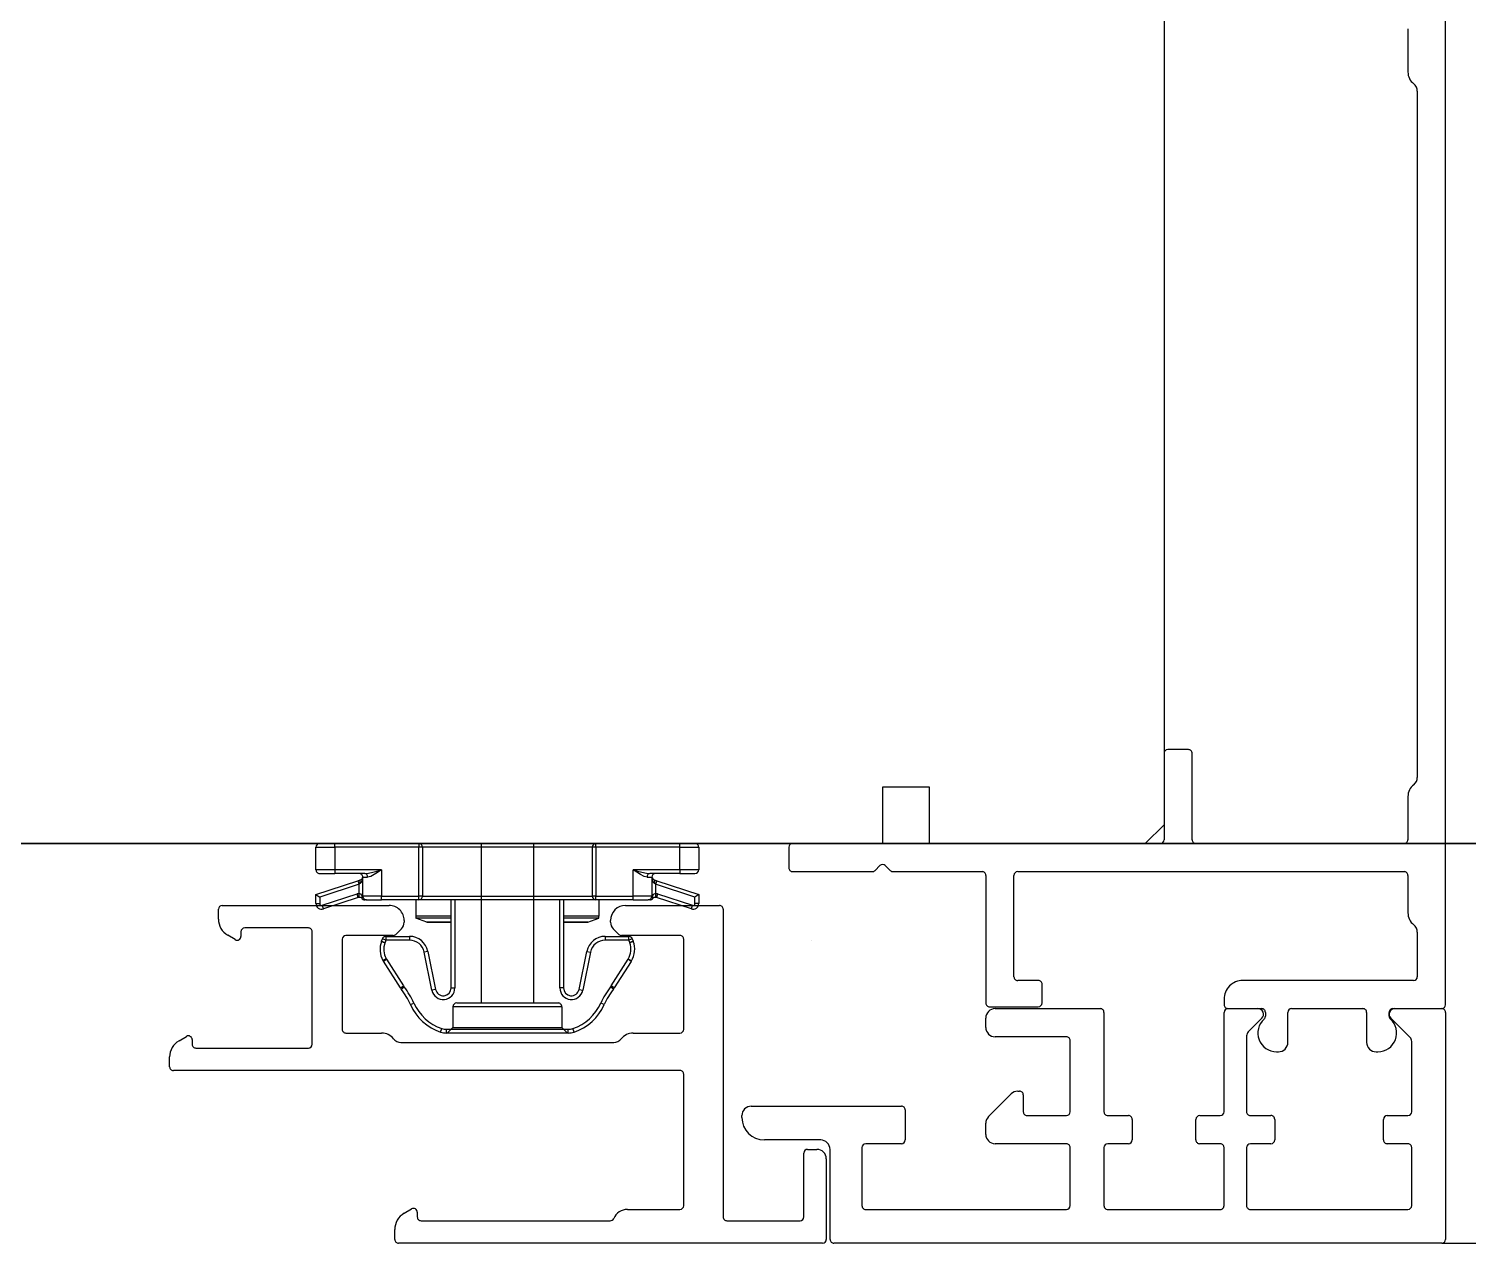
# Model space of a CAD drawing. Header units: centimetres. Extents: x 0.3 to 84.3, y 0.3 to 59.7.
# Drawn here: x 38.535 to 38.6884, y 19.7314 to 19.8608 of the extents above; entities that cross this region are included whole.
import ezdxf

# ---------------------------------------------------------------- set-up
doc = ezdxf.new("R2010")
doc.units = ezdxf.units.CM
for name, pattern in [('AUSGEZOGEN', [0]), ('PHANTOM', [63.50000000000001, 31.75, -6.35, 6.35, -6.35, 6.35, -6.35]), ('PUNKT', [6.35, 0, -6.35]), ('VERDECKT', [9.524999999999999, 6.35, -3.175])]:
    doc.linetypes.add(name, pattern=pattern)
for name, color, linetype, lineweight in [('Bodenplatte', 7, 'AUSGEZOGEN', 35), ('Decke', 7, 'AUSGEZOGEN', 35), ('Deckendaemmung', 7, 'AUSGEZOGEN', 25), ('Fenster', 7, 'AUSGEZOGEN', 35), ('Wand Beton bewehrt', 7, 'AUSGEZOGEN', 35)]:
    doc.layers.add(name, color=color, linetype=linetype, lineweight=lineweight)

msp = doc.modelspace()

# ---------------------------------------------------------------- linework, layer by layer
at = {"layer": 'Bodenplatte', "color": 92, "linetype": 'VERDECKT', "lineweight": 35, "true_color": 0x00c600}
msp.add_line((31.65999929904938, 19.77399946151478), (46.90999895818533, 19.77399946151478), dxfattribs=at)
at = {"layer": 'Decke', "color": 96, "linetype": 'PHANTOM', "lineweight": 35, "true_color": 0x006e00}
msp.add_line((31.65999929904933, 19.77399946151478), (46.90999895818533, 19.77399946151478), dxfattribs=at)
at = {"layer": 'Deckendaemmung', "color": 211, "linetype": 'AUSGEZOGEN', "lineweight": 25, "true_color": 0xff70ff}
msp.add_line((38.61840226899179, 19.76367695506769), (38.61840226899179, 19.76367695506769), dxfattribs=at)
at = {"layer": 'Fenster', "color": 7, "linetype": 'AUSGEZOGEN', "lineweight": 25}
for p, q in [((38.68599909805815, 19.75680001379915), (38.685998762701, 19.94960000978462)), ((38.65599883856194, 19.90599999507877), (38.6559990646845, 19.77599999803069)), ((38.68199891714793, 19.86082523768846), (38.68199892512779, 19.85622523779135)), ((38.68299892866065, 19.8541758494187), (38.6829990558571, 19.7810493983327)), ((38.65599905169924, 19.78359996115205), (38.65599906770175, 19.77439996135773)), ((38.65859905094536, 19.78399996566555), (38.65639905099451, 19.78399996183885)), ((38.65899906763471, 19.77439996657591), (38.65899905163219, 19.78359996637023)), ((38.63099905828574, 19.7799999525484), (38.62599905839749, 19.77999994385137)), ((38.62599905839749, 19.77999994385137), (38.62599906883389, 19.77399994587904)), ((38.63099906872213, 19.77399995458036), (38.63099905828574, 19.7799999525484)), ((38.68199905945372, 19.77900000648124), (38.68199906747722, 19.77440000658412)), ((38.6559990646845, 19.77599999803069), (38.65399906820801, 19.77399999460668)), ((38.62599906883389, 19.77399994587904), (38.52199907175766, 19.77399976489051)), ((38.56759895010536, 19.77360000195722), (38.56759894940959, 19.7740000019483)), ((38.57657558835791, 19.77400001756228), (38.57657558905365, 19.77360001757125)), ((38.58319899639913, 19.77400002908308), (38.58319902596904, 19.75700002946306)), ((38.58879899627396, 19.77400003882371), (38.58879902584385, 19.75700003920379)), ((38.59542233901539, 19.77360005035339), (38.59542233831962, 19.77400005034443)), ((38.60439894928275, 19.77360006596733), (38.604398948587, 19.77400006595836)), ((38.65559906840642, 19.77399996067088), (38.61639906928272, 19.77399989248625)), ((38.65399906820801, 19.77399999460668), (38.63099906872213, 19.77399995458036)), ((38.68159906818192, 19.77400000589537), (38.65939906832153, 19.77399996728059)), ((38.56559895015006, 19.77359999847845), (38.56759895010536, 19.77360000195722)), ((38.56559895432462, 19.77119999853213), (38.56559895015006, 19.77359999847845)), ((38.57657558905365, 19.77360001757125), (38.56759895010536, 19.77360000195722)), ((38.56759895010536, 19.77360000195722), (38.56759895427993, 19.77120000201089)), ((38.57657559809854, 19.76840001768747), (38.57657558905365, 19.77360001757125)), ((38.57693802655294, 19.77360001820171), (38.57657558905365, 19.77360001757125)), ((38.59505990151612, 19.77360004972298), (38.57693802655294, 19.77360001820171)), ((38.57693802655294, 19.77360001820171), (38.57693803559781, 19.76840001831793)), ((38.59505991056106, 19.76840004983919), (38.59505990151612, 19.77360004972298)), ((38.59542233901539, 19.77360005035339), (38.59505990151612, 19.77360004972298)), ((38.60439894928275, 19.77360006596733), (38.59542233901539, 19.77360005035339)), ((38.59542233901539, 19.77360005035339), (38.59542234806028, 19.76840005046961)), ((38.60439894928275, 19.77360006596733), (38.60639894923804, 19.77360006944614)), ((38.60439895345733, 19.771200066021), (38.60439894928275, 19.77360006596733)), ((38.60639894923804, 19.77360006944614), (38.60639895341262, 19.77120006949977)), ((38.61599906998742, 19.7735998917994), (38.6159990738141, 19.77139989184857)), ((38.56759895427993, 19.77120000201089), (38.56559895432462, 19.77119999853213)), ((38.56599895501142, 19.77079999923681), (38.5675989549757, 19.77080000201986)), ((38.57259895416812, 19.77120001070794), (38.56759895427993, 19.77120000201089)), ((38.56759895427993, 19.77120000201089), (38.5675989549757, 19.77080000201986)), ((38.5708101005219, 19.7708000076053), (38.5675989549757, 19.77080000201986)), ((38.5708101005219, 19.7708000076053), (38.57121216003614, 19.77084248894526)), ((38.57121216003614, 19.77084248894526), (38.5716585922758, 19.77094010005231)), ((38.57181531978527, 19.77068019130498), (38.57144329311699, 19.77048496999678)), ((38.5716585922758, 19.77094010005231), (38.5720849856976, 19.77105339145433)), ((38.57217064740689, 19.77090677324377), (38.57181531978527, 19.77068019130498)), ((38.5720849856976, 19.77105339145433), (38.57259895416812, 19.77120001070794)), ((38.57259895416812, 19.77120001070794), (38.57217064740689, 19.77090677324377)), ((38.57259895416812, 19.77120001070794), (38.57259895903849, 19.76840001077053)), ((38.60439895345733, 19.771200066021), (38.59939895356909, 19.77120005732395)), ((38.59939895843942, 19.76840005738655), (38.59939895356909, 19.77120005732395)), ((38.59979414140682, 19.77092900381022), (38.59939895356909, 19.77120005732395)), ((38.59939895356909, 19.77120005732395), (38.59987317864431, 19.77106453104825)), ((38.60018231195997, 19.77068040673699), (38.59979414140682, 19.77092900381022)), ((38.59987317864431, 19.77106453104825), (38.60033898300541, 19.77094023298428)), ((38.60059411210804, 19.770468758866), (38.60018231195997, 19.77068040673699)), ((38.60033898300541, 19.77094023298428), (38.60083314292541, 19.77083440955021)), ((38.60083314292541, 19.77083440955021), (38.60118780860687, 19.77080006044444)), ((38.60439895415309, 19.77080006602992), (38.60118780860687, 19.77080006044444)), ((38.60639895341262, 19.77120006949977), (38.60439895345733, 19.771200066021)), ((38.60439895345733, 19.771200066021), (38.60439895415309, 19.77080006602992)), ((38.60439895415309, 19.77080006602992), (38.6059989541173, 19.77080006881302)), ((38.61639907450092, 19.77099989255331), (38.6249091234917, 19.77099990735569)), ((38.62519196599408, 19.77111706513256), (38.6257162304645, 19.77164133142683)), ((38.6262819158768, 19.77164133241076), (38.62680618211563, 19.77111706799574)), ((38.62708902503576, 19.77099991114747), (38.63659899148227, 19.77099992768913)), ((38.64039899139733, 19.77099993429883), (38.6815990733993, 19.77100000596243)), ((38.56559895889237, 19.76857394007061), (38.57007524899683, 19.77002969061278)), ((38.57019895691911, 19.76964930088785), (38.56599895938882, 19.76828340445591)), ((38.57007524899683, 19.77002969061278), (38.57032266337813, 19.77011015314115)), ((38.57007524899683, 19.77002969061278), (38.57019895691911, 19.76964930088785)), ((38.57032266403977, 19.76972976320113), (38.57019895691911, 19.76964930088785)), ((38.57019895864448, 19.76865737249118), (38.57019895691911, 19.76964930088785)), ((38.57059895560441, 19.77040000724701), (38.57110824360798, 19.77040000813286)), ((38.57059895908319, 19.76840000729172), (38.57059895560441, 19.77040000724701)), ((38.57144329311699, 19.77048496999678), (38.57110824360798, 19.77040000813286)), ((38.60088966691227, 19.77040005993481), (38.60059411210804, 19.770468758866)), ((38.60088966691227, 19.77040005993481), (38.6013989549159, 19.77040006082062)), ((38.6013989549159, 19.77040006082062), (38.60139895839472, 19.76840006086532)), ((38.60167524815051, 19.77011020767605), (38.60192266281172, 19.77002974600828)), ((38.60179895621275, 19.76964935585307), (38.60167524881216, 19.76972981773593)), ((38.60192266281172, 19.77002974600828), (38.60179895621275, 19.76964935585307)), ((38.60179895621275, 19.76964935585307), (38.60179895793809, 19.76865742745632)), ((38.60599895849469, 19.76828347403212), (38.60179895621275, 19.76964935585307)), ((38.60192266281172, 19.77002974600828), (38.60639895798042, 19.7685740110383)), ((38.63699899216912, 19.77059992839382), (38.636999015825, 19.75699992815367)), ((38.63999901088758, 19.75979993330935), (38.63999899210205, 19.77059993361199)), ((38.68199907408611, 19.77060000666529), (38.68199908102233, 19.7666000067547)), ((38.56559896058647, 19.76759999861256), (38.56559895889237, 19.76857394007061)), ((38.56559895889237, 19.76857394007061), (38.56599895938882, 19.76828340445591)), ((38.56559896058647, 19.76759999861256), (38.56599896057753, 19.76759999930832)), ((38.56599895938882, 19.76828340445591), (38.56599896057753, 19.76759999930832)), ((38.56626081453419, 19.76740980479372), (38.56997767640766, 19.76861857892623)), ((38.57010138432994, 19.7682381892013), (38.56638452245647, 19.76702941506883)), ((38.57010138432994, 19.7682381892013), (38.56997767640766, 19.76861857892623)), ((38.57021202544834, 19.76825758598375), (38.57019895864448, 19.76865737249118)), ((38.57019895864448, 19.76865737249118), (38.57025272691032, 19.76865364706701)), ((38.57026579371093, 19.76825572331846), (38.57021202544834, 19.76825758598375)), ((38.57025272691032, 19.76865364706701), (38.57033462236457, 19.76861929775542)), ((38.5703476891353, 19.76823854873388), (38.57026579371093, 19.76825572331846)), ((38.57033462236457, 19.76861929775542), (38.57042241576008, 19.7685381988325)), ((38.57043548246034, 19.76819799934874), (38.5703476891353, 19.76823854873388)), ((38.57042241576008, 19.7685381988325), (38.57050613885279, 19.76840000713024)), ((38.57051920543282, 19.76812890357046), (38.57043548246034, 19.76819799934874)), ((38.57050576495597, 19.76839797005319), (38.57049622583693, 19.76829205267146)), ((38.57049622583693, 19.76829205267146), (38.57050458039984, 19.76820509748923)), ((38.57050458039984, 19.76820509748923), (38.57053902150712, 19.76810887008487)), ((38.57050613885279, 19.76840000713024), (38.57059895908319, 19.76840000729172)), ((38.57053902150712, 19.76810887008487), (38.57063035511871, 19.76804430504658)), ((38.57259895903849, 19.76840001077053), (38.57059895908319, 19.76840000729172)), ((38.57063035511871, 19.76804430504658), (38.57071775956656, 19.76801158976923)), ((38.57071775956656, 19.76801158976923), (38.57081040594184, 19.76800001827824)), ((38.57099895977002, 19.7680000079964), (38.57081331930917, 19.76800000767349)), ((38.57099895977002, 19.7680000079964), (38.57259895973423, 19.76800001077946)), ((38.57259895903849, 19.76840001077053), (38.57657559809854, 19.76840001768747)), ((38.57259895973423, 19.76800001077946), (38.57259895903849, 19.76840001077053)), ((38.57657559879431, 19.76800001769639), (38.57259895973423, 19.76800001077946)), ((38.57624895965264, 19.76800001712827), (38.57624896269729, 19.76624961700301)), ((38.57657559879431, 19.76800001769639), (38.57657559809854, 19.76840001768747)), ((38.57693803559781, 19.76840001831793), (38.57657559809854, 19.76840001768747)), ((38.59542234875605, 19.76800005047853), (38.57657559879431, 19.76800001769639)), ((38.57693803559781, 19.76840001831793), (38.59505991056106, 19.76840004983919)), ((38.57999900460017, 19.75860002386126), (38.57999898824981, 19.76800002365107)), ((38.58039898824083, 19.76800002434684), (38.58039900459124, 19.75860002455698)), ((38.59159897565991, 19.75860004403822), (38.59159895930956, 19.76800004382813)), ((38.59199895930058, 19.76800004452389), (38.59199897565099, 19.75860004473402)), ((38.59542234806028, 19.76840005046961), (38.59505991056106, 19.76840004983919)), ((38.59542234806028, 19.76840005046961), (38.59939895843942, 19.76840005738655)), ((38.59542234875605, 19.76800005047853), (38.59542234806028, 19.76840005046961)), ((38.59939895913519, 19.76800005739547), (38.59542234875605, 19.76800005047853)), ((38.59574895921677, 19.76800005104665), (38.59574896226143, 19.76624965092138)), ((38.60139895839472, 19.76840006086532), (38.59939895843942, 19.76840005738655)), ((38.59939895913519, 19.76800005739547), (38.59939895843942, 19.76840005738655)), ((38.59939895913519, 19.76800005739547), (38.60099895909943, 19.76800006017857)), ((38.60118459956021, 19.76800006050144), (38.60099895909943, 19.76800006017857)), ((38.60118751292757, 19.76800007111629), (38.60124769456077, 19.76800506818127)), ((38.60124769456077, 19.76800506818127), (38.60135953259024, 19.76804034090114)), ((38.60135953259024, 19.76804034090114), (38.60145889698359, 19.76810892386707)), ((38.60139895839472, 19.76840006086532), (38.6014917786251, 19.7684000610268)), ((38.60145889698359, 19.76810892386698), (38.6014933376799, 19.76820515100581)), ((38.6014787129882, 19.76812895742155), (38.60145889698359, 19.76810892386698)), ((38.60151067868741, 19.76815997716727), (38.60147871298838, 19.76812895742178)), ((38.6014917786251, 19.7684000610268), (38.60152374427036, 19.76846210046265)), ((38.60150169200433, 19.76829210420452), (38.60149215254675, 19.76839802385348)), ((38.6014933376799, 19.76820515100581), (38.60150169200433, 19.76829210420452)), ((38.60156890950247, 19.76820197293687), (38.60151067868741, 19.76815997716727)), ((38.60152374427036, 19.76846210046265), (38.60158197501236, 19.7685460919005)), ((38.60165017420706, 19.76823858556523), (38.60156890950247, 19.76820197293687)), ((38.60158197501236, 19.7685460919005), (38.60166323965328, 19.76861931701592)), ((38.60173210336878, 19.76825577591276), (38.60165017420706, 19.76823858556523)), ((38.60166323965328, 19.76861931701592), (38.60174516878507, 19.76865369756838)), ((38.60178589252505, 19.7682576409035), (38.60173210336878, 19.76825577591276)), ((38.60174516878507, 19.76865369756838), (38.60179895793809, 19.76865742745632)), ((38.60179895793809, 19.76865742745632), (38.60178589252505, 19.7682576409035)), ((38.60202024030988, 19.76861863466119), (38.6018965337109, 19.76823824450589)), ((38.60561339978943, 19.76702948330367), (38.6018965337109, 19.76823824450589)), ((38.60202024030988, 19.76861863466119), (38.60573710638842, 19.76740987345898)), ((38.60639895798042, 19.7685740110383), (38.60599895849469, 19.76828347403212)), ((38.6059989596834, 19.76760006888453), (38.60599895849469, 19.76828347403212)), ((38.60639895967449, 19.76760006958025), (38.6059989596834, 19.76760006888453)), ((38.60639895798042, 19.7685740110383), (38.60639895967449, 19.76760006958025)), ((38.55519900287177, 19.76594710987325), (38.5551990010411, 19.76699958898831)), ((38.55559900033635, 19.76739958967514), (38.57339899993848, 19.76739962063648)), ((38.56638452245647, 19.76702941506883), (38.56626081453419, 19.76740980479372)), ((38.57999899129443, 19.76624962352581), (38.57624896269729, 19.76624961700301)), ((38.57624896276108, 19.76621295910532), (38.57624896285316, 19.76616000557778)), ((38.57624896285316, 19.76616000557778), (38.5762489629459, 19.76610670286478)), ((38.5762489629459, 19.76610670286478), (38.57624896299426, 19.76607888920026)), ((38.5762489630242, 19.76606167848304), (38.57999899162135, 19.76606168500584)), ((38.5762489630242, 19.76606167848304), (38.5762489630675, 19.76603678145326)), ((38.57741582514765, 19.76561208068711), (38.5762489630675, 19.76603678145326)), ((38.59574896226143, 19.76624965092138), (38.59199896234526, 19.76624964439862)), ((38.59199896267214, 19.76606170587871), (38.59574896258832, 19.76606171240147)), ((38.59458210202895, 19.76561211054623), (38.59574896263164, 19.76603681537168)), ((38.5957489624173, 19.76616003949617), (38.59574896232517, 19.7662129930237)), ((38.59574896251001, 19.76610673678315), (38.5957489624173, 19.76616003949617)), ((38.5957489625584, 19.76607892311863), (38.59574896251001, 19.76610673678315)), ((38.59574896263164, 19.76603681537168), (38.59574896258832, 19.76606171240147)), ((38.59859899937518, 19.76739966446954), (38.60859899915165, 19.76739968186358)), ((38.60561339978943, 19.76702948330367), (38.60573710638842, 19.76740987345898)), ((38.60899899983848, 19.76699968256825), (38.60899905689094, 19.73419968330145)), ((38.55759900516199, 19.76459959321651), (38.55759900603167, 19.76409959322769)), ((38.56479900430529, 19.76499960573133), (38.55799900445729, 19.76499959390335)), ((38.56519902586497, 19.75259960670428), (38.5651990049921, 19.76459960643602)), ((38.57470611102661, 19.76490672974706), (38.57411616257235, 19.76431677924052)), ((38.57499900268578, 19.76579962345537), (38.57499900300892, 19.76561383702188)), ((38.57999899240339, 19.76561208518029), (38.57741582514765, 19.76561208068711)), ((38.57748422919573, 19.76560001933053), (38.57999899242434, 19.76560002370471)), ((38.59458210202895, 19.76561211054623), (38.59199896345417, 19.7656121060531)), ((38.59199896347517, 19.76560004457752), (38.59451369802284, 19.76560004895164)), ((38.59699900251715, 19.76561387528882), (38.59699900219397, 19.76579966172226)), ((38.59788184746605, 19.76431682057855), (38.59729189695934, 19.76490676903286)), ((38.68299908455514, 19.76455061838206), (38.68299909281839, 19.75980000851386)), ((38.55699900664768, 19.76375318203032), (38.55619900586214, 19.7642150608438)), ((38.5683990063121, 19.76379961202002), (38.56839902301039, 19.75419961223461)), ((38.57383332006988, 19.76419962146347), (38.56879900560744, 19.76419961270686)), ((38.57258070229634, 19.76356908535008), (38.57295483347383, 19.76342757261264)), ((38.57258458138433, 19.76357942708806), (38.57268129541441, 19.76383945021576)), ((38.57258458138433, 19.76357942708806), (38.57295948837945, 19.76343998269818)), ((38.5730562024095, 19.76370000582588), (38.57268129541441, 19.76383945021576)), ((38.5730562024095, 19.76370000582588), (38.57295948837945, 19.76343998269818)), ((38.57305620171375, 19.76410000581696), (38.57556893628255, 19.76410001018767)), ((38.57305620171375, 19.76410000581696), (38.5730562024095, 19.76370000582588)), ((38.57556893697831, 19.76370001019659), (38.5730562024095, 19.76370000582588)), ((38.57556893628255, 19.76410001018767), (38.57556893697831, 19.76370001019659)), ((38.59643096889022, 19.76410004647514), (38.59894174308592, 19.7641000508424)), ((38.59643096889022, 19.76410004647514), (38.59643096958596, 19.76370004648411)), ((38.59894174378168, 19.76370005085137), (38.59643096958596, 19.76370004648411)), ((38.60439900481162, 19.76419967462962), (38.59816469037599, 19.76419966378558)), ((38.59894174378168, 19.76370005085137), (38.59894174308592, 19.7641000508424)), ((38.59931662972942, 19.76383955181572), (38.59894174378168, 19.76370005085137)), ((38.59903856672934, 19.76343985506942), (38.59894174378168, 19.76370005085137)), ((38.59941345267708, 19.76357935603378), (38.59903856672934, 19.76343985506942)), ((38.59941725626469, 19.76356921855563), (38.59904313103448, 19.76342769009571)), ((38.59931662972942, 19.76383955181572), (38.59941345267708, 19.76357935603378)), ((38.60479902219672, 19.7541996755489), (38.60479900549847, 19.76379967533426)), ((38.57273393298127, 19.76154298231081), (38.57308252571127, 19.76173915341329)), ((38.5727901156466, 19.76144923569623), (38.57312747184356, 19.76166415612161)), ((38.57460059531019, 19.75860736278901), (38.5727901156466, 19.76144923569623)), ((38.57312747184356, 19.76166415612161), (38.57493795150713, 19.75882228321435)), ((38.57752878843323, 19.76249874950127), (38.57713681869885, 19.76241900164742)), ((38.57796369768554, 19.75835479776715), (38.57713681869885, 19.76241900164742)), ((38.57752878843323, 19.76249874950127), (38.57835566741991, 19.75843454562091)), ((38.59364421843478, 19.75843438038769), (38.59447112231002, 19.76249877897081)), ((38.59486309232181, 19.76241903248061), (38.59403618844655, 19.75835463389754)), ((38.59447112231002, 19.76249877897081), (38.59486309232181, 19.76241903248061)), ((38.59706390941931, 19.75882743959396), (38.59886394980299, 19.76165294786806)), ((38.59920130674763, 19.7614380286163), (38.59740126636392, 19.7586125203422)), ((38.59920130674763, 19.7614380286163), (38.59886394980299, 19.76165294786806)), ((38.59922460772961, 19.76147551027061), (38.59888259058859, 19.76168293319152)), ((38.57460059531019, 19.75860736278901), (38.57493795150713, 19.75882228321435)), ((38.57469346045233, 19.75847389533661), (38.57501224362086, 19.75871550925245)), ((38.57835566741991, 19.75843454562091), (38.57796369768554, 19.75835479776715)), ((38.57999900460017, 19.75860002386126), (38.58039900459124, 19.75860002455698)), ((38.59199897565099, 19.75860004473402), (38.59159897565991, 19.75860004403822)), ((38.59364421843478, 19.75843438038769), (38.59403618844655, 19.75835463389754)), ((38.59730765525369, 19.75847806835518), (38.59698902053113, 19.75871987800429)), ((38.59740126636392, 19.7586125203422), (38.59706390941931, 19.75882743959396)), ((38.64259901152521, 19.75939993784073), (38.64039901157442, 19.75939993401403)), ((38.64299901569089, 19.75699993859017), (38.64299901221204, 19.75899993854546)), ((38.68259909352309, 19.75940000782703), (38.66439909390038, 19.75939997616993)), ((38.57566979039603, 19.75682333262398), (38.57603506546661, 19.75698634831538)), ((38.58059902602712, 19.75700002494064), (38.59139902578571, 19.75700004372621)), ((38.59632819072279, 19.75682335665179), (38.59596291483205, 19.75698637050555)), ((38.66239909742391, 19.75739997273581), (38.66239909846752, 19.75679997274925)), ((38.59179902647256, 19.75660004443089), (38.58019902673185, 19.75660002425384)), ((38.58019902673185, 19.75660002425384), (38.58019903055854, 19.75440002430301)), ((38.59179902647256, 19.75660004443089), (38.59179903029924, 19.7544000444801)), ((38.6369990202322, 19.75440012314089), (38.63699901849277, 19.75540012311854)), ((38.63739901651179, 19.7565999288584), (38.64259901639555, 19.75659993790332)), ((38.637999016731, 19.75640012483555), (38.64919901648066, 19.75640014431688)), ((38.64959901716751, 19.75600014502157), (38.64959903560514, 19.74540017311033)), ((38.66239911818147, 19.74540019537486), (38.66239909974406, 19.75600000422828)), ((38.6627990990394, 19.75640000491513), (38.66599909896783, 19.75640001048123)), ((38.66279909915435, 19.75639997345398), (38.66639909907388, 19.75639997971571)), ((38.66642336480867, 19.75537574717342), (38.66497483879647, 19.75392721612207)), ((38.66679909976069, 19.75599998042044), (38.66679910047586, 19.75558883481158)), ((38.66919910527314, 19.75279998466654), (38.66919909970704, 19.75599998459502)), ((38.66959909900235, 19.75639998528182), (38.67719909883246, 19.75639999850132)), ((38.67759909951928, 19.75599999920605), (38.67759910508539, 19.75279999927753)), ((38.67999910018082, 19.75558885777168), (38.67999909946568, 19.75600000338059)), ((38.68222336801875, 19.75332724737232), (38.68017483636388, 19.75537577190067)), ((38.68039909876095, 19.75640000406743), (38.68559909876289, 19.75640001311231)), ((38.68059909864147, 19.75640003668446), (38.68559909852971, 19.75640004538145)), ((38.68599909921655, 19.75600004608619), (38.68599914131035, 19.73179992163323)), ((38.56879902369721, 19.7537996129393), (38.57259902361225, 19.753799619549)), ((38.5788862350166, 19.75390353993708), (38.57901325493009, 19.75428283656824)), ((38.57952133736728, 19.75420002312872), (38.59247670786536, 19.75420004566331)), ((38.57952133806302, 19.75380002313764), (38.57952133736728, 19.75420002312872)), ((38.59247670856109, 19.75380004567224), (38.57952133806302, 19.75380002313764)), ((38.58019903055854, 19.75440002430301), (38.57959903161557, 19.7538000232728)), ((38.58019903055854, 19.75440002430301), (38.59179903029924, 19.7544000444801)), ((38.59179903029924, 19.7544000444801), (38.59239903132947, 19.75380004553713)), ((38.59247670856109, 19.75380004567224), (38.59247670786536, 19.75420004566331)), ((38.59311184560232, 19.75390357618649), (38.59298481749834, 19.75428287007468)), ((38.59939902301321, 19.75379966616506), (38.60439902290147, 19.75379967486211)), ((38.55099902551355, 19.75298411194226), (38.55179902469227, 19.75344599353894)), ((38.55239902528139, 19.75309958442868), (38.55239902615108, 19.75259958443985)), ((38.57464841545908, 19.75279962313612), (38.59734963464525, 19.75279966262265)), ((38.64559902177935, 19.75340013812211), (38.63799902194919, 19.7534001249026)), ((38.64599903568556, 19.74540016684851), (38.64599902246613, 19.75300013882684)), ((38.66479910360707, 19.75350295175713), (38.66479911770107, 19.74540019954938)), ((38.68239911773438, 19.74540023016294), (38.68239910468404, 19.75290298361875)), ((38.54999903037929, 19.75019958031895), (38.5499990285486, 19.75125205943401)), ((38.55279902683791, 19.75219958514458), (38.56479902656967, 19.75219960601744)), ((38.66799910703936, 19.75179998260165), (38.66819910703492, 19.75179998294948)), ((38.67859910680247, 19.75180000103933), (38.67879910679795, 19.75180000138717)), ((38.60439902985909, 19.74979967495151), (38.55039903106614, 19.74979958102368)), ((38.60479905489753, 19.73539967596912), (38.60479903054585, 19.74939967565619)), ((38.63729192998113, 19.74489301701961), (38.63970613936677, 19.7473072348038)), ((38.64041324562265, 19.74760012924599), (38.64059903202443, 19.74760012956913)), ((38.64099903271128, 19.74720013027386), (38.64099903584213, 19.74540015815147)), ((38.61099903752888, 19.74480007851835), (38.61099903718097, 19.74500007851384)), ((38.61199903541927, 19.7460000802309), (38.62439903466728, 19.74600010179952)), ((38.62439903466728, 19.74600010179952), (38.62799903458684, 19.74600010806135)), ((38.62839903527362, 19.74560010876608), (38.62839904083972, 19.7424001084105)), ((38.64139903652898, 19.74500015885615), (38.64559903639029, 19.74500016616167)), ((38.64999903629197, 19.74500017381506), (38.65219903624275, 19.74500017764172)), ((38.65259903692959, 19.74460017834645), (38.65259904075634, 19.74240015050414)), ((38.65939912346677, 19.74240016233221), (38.65939911964004, 19.74460019017457)), ((38.65979911893535, 19.74500019086131), (38.66199911888614, 19.74500019468801)), ((38.66519911838785, 19.74500020025412), (38.66739911833869, 19.74500020408082)), ((38.66779911902552, 19.74460020478555), (38.66779912285223, 19.74240017694324)), ((38.67939912301969, 19.74240019712029), (38.67939911919294, 19.74460022496265)), ((38.67979911848827, 19.74500022564944), (38.68199911843907, 19.74500022947609)), ((38.63699904006137, 19.74300012335598), (38.63699903799878, 19.74418590974474)), ((38.61939904084344, 19.74240009318301), (38.61339904164979, 19.74240008274651)), ((38.62379904233407, 19.7416001004271), (38.62379905311838, 19.73540010103871)), ((38.62799904154446, 19.74200010772375), (38.62419904162938, 19.74200010111395)), ((38.64559904160856, 19.74200013833725), (38.63799904177845, 19.74200012511774)), ((38.6459990530797, 19.73540013965348), (38.64599904229539, 19.74160013904198)), ((38.64959904221489, 19.74160014530385), (38.6495990529995, 19.73539998323213)), ((38.65219904146101, 19.7420001498173), (38.64999904151022, 19.7420001459906)), ((38.66199912410439, 19.74200016686364), (38.65979912415362, 19.74200016303694)), ((38.66239913557582, 19.7354000054967), (38.66239912479124, 19.74160016756833)), ((38.66479912431083, 19.74160017174291), (38.66479913509543, 19.73540000967123)), ((38.66739912355694, 19.7420001762564), (38.66519912360609, 19.7420001724297)), ((38.68199912365732, 19.74200020165168), (38.67979912370652, 19.74200019782502)), ((38.68239913512873, 19.73540004028478), (38.68239912434414, 19.74160020235641)), ((38.61759905625382, 19.73419969826037), (38.61759904442586, 19.74099969802824)), ((38.61799904372118, 19.74139969871508), (38.61899904369884, 19.74139970045449)), ((38.61999904541591, 19.74039970221629), (38.61999906037476, 19.73179970248857)), ((38.62039905925947, 19.73179970318434), (38.62039904256052, 19.74140009494477)), ((38.57499905698208, 19.73458415409932), (38.57579905616082, 19.73504603569596)), ((38.57639905674994, 19.73469962658569), (38.57639905761965, 19.73419962659686)), ((38.59879905572743, 19.73499966554169), (38.60439905560222, 19.73499967528233)), ((38.62419905380523, 19.73500010174344), (38.64559905378437, 19.73500013896669)), ((38.64999905368633, 19.73499998393686), (38.6619991362805, 19.7350000048099)), ((38.6651991357822, 19.73500001037597), (38.68199913583343, 19.73500003959794)), ((38.57399906184787, 19.73179962247595), (38.57399906001719, 19.73285210159102)), ((38.5767990583065, 19.73379962730155), (38.59696602757768, 19.73379966238013)), ((38.60939905757773, 19.73379968400619), (38.61719905695857, 19.73379969757353)), ((38.61959906107948, 19.73139970180173), (38.57439906253467, 19.73139962318065)), ((38.68559914267545, 19.73139992094639), (38.62079905994632, 19.73139970388907)), ((38.68559914267545, 19.73139992094639), (41.60040093282271, 19.73139922686569))]:
    msp.add_line(p, q, dxfattribs=at)
for centre, radius, start, end in [((38.68359892509208, 19.85622524056689), 0.001599999964236781, 180.0000993904007, 232.0202269488031), ((38.68199892868301, 19.85417584768392), 0.0009999999776602248, 9.939406766616797e-05, 52.02022694922582), ((38.65639905169028, 19.78359996184776), 0.0003999999910589395, 90.00009965873929, 180.0000996577323), ((38.65859905164112, 19.78359996567446), 0.000399999991056211, 9.9657732298288e-05, 90.00009966077484), ((38.68359905941794, 19.7790000092717), 0.001599999964237845, 127.9799723722614, 180.000099927996), ((38.68199905587947, 19.7810493965886), 0.0009999999776533742, 307.9799723719482, 9.992070119073271e-05), ((38.56599895014109, 19.77359999917421), 0.0003999999910593043, 90.00009966077484, 180.0000996577323), ((38.60599894924697, 19.77360006875032), 0.0003999999910593039, 9.9657732298288e-05, 90.00009966077484), ((38.61639906997848, 19.77359989249516), 0.0003999999910607585, 90.00009966077484, 180.0000996577323), ((38.65559906771067, 19.77439996066191), 0.0003999999910608722, 270.0000996607748, 9.9657732298288e-05), ((38.65939906762578, 19.77439996727166), 0.0003999999910607585, 180.0000996577323, 270.0000996607748), ((38.68159906748618, 19.77440000588644), 0.0003999999910610996, 270.0000996607748, 9.99352902842826e-05), ((38.56599895431569, 19.77119999922783), 0.000399999991059303, 180.0000996577323, 270.0000996607748), ((38.57019895561334, 19.77040000655119), 0.0003999999910592948, 9.9657732298288e-05, 90.00009966077484), ((38.60179895490697, 19.77040006151637), 0.0003999999910593063, 90.00009966077484, 180.0000996577323), ((38.60599895342156, 19.77120006880399), 0.0003999999910593043, 270.0000996607748, 9.9657732298288e-05), ((38.61639907380517, 19.77139989254432), 0.000399999991056211, 180.0000996577323, 270.000099659757), ((38.6249091227909, 19.77139990735904), 0.0004000000033262039, 270.000100387465, 315.0000989322481), ((38.62599907366263, 19.77135848921266), 0.0003999999910624576, 45.00009966056467, 135.0000996602049), ((38.62708902439671, 19.77139991116618), 0.0004000000187514778, 225.0000900841713, 270.0000915399217), ((38.63659899217803, 19.770599927698), 0.0003999999910607585, 9.9657732298288e-05, 90.00009966077484), ((38.64039899209308, 19.77059993430775), 0.0003999999910607585, 90.00009966077484, 180.0000996577323), ((38.68159907409413, 19.77060000597048), 0.0003999999919902621, 9.952598729493724e-05, 90.00009952642797), ((38.57019895545588, 19.77049054286612), 0.0003999999910595404, 288.0152315253148, 353.5019921346154), ((38.60179895474948, 19.77049059783125), 0.0003999999910595404, 186.4982071871734, 251.9849677953216), ((38.56619896057308, 19.76759999965615), 0.0005999999865889515, 180.0000996613894, 288.0152315257423), ((38.56619896057308, 19.76759999965615), 0.0001999999955296563, 180.0000996577323, 288.0152315262827), ((38.57022509225219, 19.76785779947635), 0.0007999999821184566, 91.8720148735536, 108.0152315258774), ((38.57022509225219, 19.76785779947635), 0.0003999999910594159, 91.87201487407054, 108.0152315262827), ((38.57099895907425, 19.76840000798747), 0.0003999999910593037, 180.0000996577323, 270.0000996607748), ((38.60099895840366, 19.76840006016959), 0.0003999999910593015, 270.0000996607748, 9.9657732298288e-05), ((38.60177282711194, 19.76785785435058), 0.000399999991059409, 71.98496779516424, 88.1281844479929), ((38.60177282711194, 19.76785785435058), 0.000799999982118565, 71.98496779572687, 88.1281844480012), ((38.60579895968788, 19.76760006853659), 0.0005999999865889543, 251.9849677948941, 9.966138939567454e-05), ((38.60579895968788, 19.76760006853659), 0.0001999999955296532, 251.9849677959747, 9.9657732298288e-05), ((38.55559900103211, 19.76699958968406), 0.0003999999910614406, 90.00009965975705, 180.0000996577323), ((38.57339900272154, 19.76579962067225), 0.001599999964239396, 9.9657732298288e-05, 90.00009966052039), ((38.59859900215824, 19.76579966450526), 0.001599999964242351, 90.00009966077484, 180.0000996577323), ((38.60859899984742, 19.76699968187249), 0.0003999999910589395, 9.9657732298288e-05, 90.00009966077484), ((38.68359908098657, 19.76660000953029), 0.001599999964238259, 180.0000993904007, 232.0202269488813), ((38.55719900282708, 19.76594711335201), 0.001999999955326141, 180.0000996650464, 240.0000996601451), ((38.55799900515309, 19.76459959391227), 0.0003999999910534824, 90.00009966077485, 180.0000996577323), ((38.56479900500102, 19.76459960574024), 0.0003999999910564384, 9.9657732298288e-05, 90.00009966077484), ((38.57399900303128, 19.7656138352825), 0.000999999977648258, 315.0000996606366, 9.966504635886799e-05), ((38.57748422884789, 19.76580001932606), 0.0001999999955296517, 250.0000996594317, 270.0000996607748), ((38.59451369767494, 19.76580004894717), 0.0001999999955296517, 270.0000996607748, 290.0000996610461), ((38.59799900249481, 19.76561387702817), 0.0009999999776630576, 180.0000996577323, 225.0000996591973), ((38.68199908457751, 19.76455061664728), 0.0009999999776602248, 9.939406766616797e-05, 52.02022694922582), ((38.55719900604066, 19.76409959253191), 0.0003999999910614406, 240.0000996605213, 9.9657732298288e-05), ((38.56879900630317, 19.76379961271568), 0.0003999999910607585, 90.00009966077484, 180.0000996577323), ((38.57482548936136, 19.76272000892531), 0.002399999946355824, 159.2811946620234, 209.3687013350303), ((38.57071004640874, 19.7642766490374), 0.001999999955350348, 339.281194661877, 339.597619886305), ((38.57305620240951, 19.76370000582587), 0.000399999991059303, 90.00009966077484, 159.5976198862852), ((38.57482548936136, 19.76272000892531), 0.001999999955296553, 159.2811946619441, 209.368701335095), ((38.57071004640935, 19.76427664903717), 0.00239999994573319, 339.2811946619415, 339.5976198865034), ((38.5738333193741, 19.76459962145472), 0.000399999991255471, 270.0000996638282, 315.0000996638032), ((38.57556893976137, 19.76210001023232), 0.001999999955296528, 11.50009966065104, 90.00009966036772), ((38.57556893976137, 19.76210001023232), 0.001599999964237213, 11.5000996605513, 90.00009966052039), ((38.59643097236901, 19.76210004651984), 0.0019999999552967, 90.00009966057128, 168.5000996605422), ((38.59643097236901, 19.76210004651984), 0.001599999964237399, 90.00009966077484, 168.5000996605523), ((38.59816468968025, 19.76459966377665), 0.0003999999910607585, 225.0000996605647, 270.0000996607748), ((38.59717250488352, 19.7627200477958), 0.001999999955296506, 328.7644713808478, 20.72121315819966), ((38.59894174378169, 19.76370005085131), 0.0003999999910593047, 20.41102644273397, 90.00009966077484), ((38.60128788241574, 19.76427686085553), 0.002399999946458374, 200.4110264424825, 200.7212131583512), ((38.59717250488352, 19.7627200477958), 0.002399999946355815, 328.7644713809089, 20.72121315825882), ((38.60128788241597, 19.76427686085557), 0.00199999995566532, 200.4110264424986, 200.7212131582879), ((38.60439900550739, 19.76379967463853), 0.0003999999910564384, 9.9657732298288e-05, 90.00009966077484), ((38.57447689663134, 19.76252383782288), 0.001999999955301924, 209.3687013349952, 212.5000996604838), ((38.57447689663134, 19.76252383782293), 0.001599999964238309, 209.3687013350672, 212.5000996604136), ((38.59751452202457, 19.76251262487498), 0.001599999964230521, 327.5000996603748, 328.7644713808417), ((38.59751452202457, 19.76251262487494), 0.001999999955287126, 327.5000996604977, 328.7644713809162), ((38.57628737629499, 19.75968196491571), 0.001999999955300754, 212.5000996605696, 217.159418975407), ((38.56799901391335, 19.75340000310456), 0.008399999812245445, 24.05034701012238, 37.15941897538447), ((38.57628737629496, 19.75968196491571), 0.001599999964240432, 212.5000996605208, 217.1594189753259), ((38.56799901391335, 19.75340000310456), 0.00879999980330493, 24.0503470101171, 37.15941897536337), ((38.57916900461877, 19.75860002241743), 0.00122999997250736, 191.5000996606213, 9.966138939567454e-05), ((38.57916900461877, 19.75860002241743), 0.000829999981448055, 191.5000996606551, 9.966138939567454e-05), ((38.59282993780415, 19.75860004617938), 0.001230962144203016, 180.0000996613894, 348.5000996605151), ((38.59282993780415, 19.75860004617938), 0.0008309621531437148, 180.0000996577323, 348.5000996605217), ((38.60399898442767, 19.75340006572309), 0.00879999980330475, 142.8053931399309, 155.9499412371254), ((38.60399898442767, 19.75340006572309), 0.008399999812245344, 142.805393139896, 155.949941237148), ((38.59571448164081, 19.75968711660084), 0.001599999964234915, 322.8053931398982, 327.5000996606482), ((38.59571448164081, 19.75968711660084), 0.001999999955298317, 322.8053931399701, 327.5000996605683), ((38.64039901087867, 19.7597999340051), 0.0003999999910571205, 180.0000996577323, 270.0000996607748), ((38.64259901222097, 19.75899993784969), 0.0003999999910571205, 9.9657732298288e-05, 90.00009966077484), ((38.66439909737918, 19.75739997621462), 0.001999999955296516, 90.00009966016417, 180.0000996650464), ((38.68259909282735, 19.75980000781805), 0.0003999999910596216, 270.0000996607748, 9.9657732298288e-05), ((38.58060100384918, 19.75902404445782), 0.004999999888241292, 204.0503470100686, 251.4851888324939), ((38.58059902672289, 19.75660002494955), 0.0003999999910593034, 90.00009966077484, 180.0000996577323), ((38.59139902648147, 19.75660004373512), 0.0003999999910593034, 9.9657732298288e-05, 90.00009966077484), ((38.5913969661982, 19.75902404367739), 0.004999999888241301, 288.5160484100417, 335.9499412371056), ((38.63739901581602, 19.75699992884951), 0.00039999999106019, 180.0000996577323, 270.0000996607748), ((38.64259901569981, 19.75699993789439), 0.0003999999910571205, 270.000099659757, 9.9657732298288e-05), ((38.58060100384918, 19.75902404445782), 0.005399999879300608, 204.050347010064, 251.4851888325001), ((38.5913969661982, 19.75902404367739), 0.005399999879300607, 288.5160484100255, 335.9499412371408), ((38.63799901847042, 19.75540012485789), 0.0009999999776478033, 90.00009966077484, 180.0000996650464), ((38.64919901717644, 19.75600014432579), 0.0003999999910607585, 9.9657732298288e-05, 90.00009966179262), ((38.66279909845861, 19.756799973445), 0.0003999999910616679, 180.0000996577323, 270.0000996607748), ((38.66279909973515, 19.75600000492403), 0.000399999991059849, 90.00009965975705, 180.0000996577323), ((38.6659991000115, 19.75580001049461), 0.0005999999865874998, 315.0000996609245, 90.00009966077484), ((38.66639909976966, 19.75599997972467), 0.0003999999910607585, 9.9657732298288e-05, 90.00009966077484), ((38.6663991004848, 19.75558883411572), 0.0003999999910642828, 311.8104145591469, 9.9657732298288e-05), ((38.66959909969811, 19.75599998529073), 0.0003999999910643965, 90.00009965975705, 180.0000996577323), ((38.67719909952825, 19.75599999851019), 0.0003999999910534824, 9.9657732298288e-05, 90.00009966179263), ((38.68039909945671, 19.7560000040763), 0.000399999991054392, 90.00009966077484, 180.0000996650464), ((38.68059909968513, 19.75580003669783), 0.0005999999865821108, 90.0000996594178, 225.0000996623639), ((38.68039910017184, 19.75558885846743), 0.0003999999910551968, 180.0000996577323, 228.1897847650445), ((38.68559909806714, 19.75680001310333), 0.0003999999910607585, 270.0000996607748, 9.9657732298288e-05), ((38.6855990992255, 19.75600004539041), 0.0003999999910553016, 9.9657732298288e-05, 90.00009966077484), ((38.56879902300145, 19.75419961293032), 0.0003999999910600763, 180.0000996577323, 270.0000996607748), ((38.5725990263953, 19.75219961958477), 0.001599999964233939, 37.97997210540347, 90.00009966077484), ((38.5795213345842, 19.75580002309293), 0.001999999955296207, 251.4851888324811, 270.0000996605713), ((38.5795213345842, 19.75580002309293), 0.001599999964237221, 251.4851888324569, 270.0000996605204), ((38.59247670508227, 19.75580004562752), 0.001599999964237283, 270.0000996605204, 288.516048410024), ((38.59247670508227, 19.75580004562752), 0.001999999955296809, 270.0000996605713, 288.5160484099515), ((38.59939902579625, 19.75219966620079), 0.001599999964241445, 90.00009966052039, 142.0202272155387), ((38.60439902220568, 19.75419967485313), 0.0003999999910571205, 270.000099659757, 9.9657732298288e-05), ((38.6379990202098, 19.75440012488024), 0.000999999977648258, 180.0000996650464, 270.0000996607748), ((38.66539910359364, 19.75350295280081), 0.0005999999865864518, 135.0000996604447, 180.0000996577323), ((38.66799910356059, 19.75379998255684), 0.001999999955267403, 131.810414556923, 270.0000996605713), ((38.67879910331915, 19.75380000134241), 0.001999999955276507, 270.0000996605713, 48.18978476416626), ((38.55199902850391, 19.75125206291285), 0.001999999955296403, 120.0000996604353, 180.0000996650464), ((38.55199902529032, 19.75309958373299), 0.0003999999910837639, 9.965407506669359e-05, 120.000099653829), ((38.55279902614214, 19.75259958513561), 0.000399999991058712, 180.0000996577323, 270.0000996607748), ((38.5647990258739, 19.75259960600846), 0.0003999999910571205, 270.000099659757, 9.9657732298288e-05), ((38.57464841371966, 19.75379962311376), 0.0009999999776554719, 217.9799721055277, 270.0000996607748), ((38.59734963290583, 19.75379966260029), 0.000999999977648258, 270.0000996607748, 322.0202272159673), ((38.64559902247512, 19.75300013813102), 0.0003999999910571205, 9.9657732298288e-05, 90.00009966077484), ((38.66819910529549, 19.75279998292712), 0.000999999977648258, 270.0000996603677, 9.966504635886799e-05), ((38.67859910506306, 19.75280000101688), 0.000999999977648258, 180.0000996650464, 270.0000996603677), ((38.68179910469745, 19.75290298257504), 0.0005999999865874998, 9.966138939567454e-05, 45.00009966092452), ((38.55039903037036, 19.7501995810147), 0.0003999999910571205, 180.0000996577323, 270.0000996607748), ((38.60439903055484, 19.74939967496043), 0.0003999999910564384, 9.9657732298288e-05, 90.00009966179262), ((38.64041324736208, 19.74660012926833), 0.0009999999776481054, 90.00009966118195, 135.0000996612124), ((38.64059903272019, 19.74720012957804), 0.0003999999910607585, 9.9657732298288e-05, 90.00009966179262), ((38.61199903715863, 19.7450000802532), 0.000999999977648258, 90.00009966036772, 180.0000996650464), ((38.61339903747523, 19.74480008269288), 0.002399999946353637, 180.0000996613894, 270.0000996607748), ((38.6279990352826, 19.74560010807031), 0.0003999999910607585, 9.9657732298288e-05, 90.00009966077484), ((38.63799903797648, 19.74418591148414), 0.000999999977649736, 135.0000996603488, 180.0000996650464), ((38.64139903583317, 19.74540015884722), 0.0003999999910607585, 180.0000996577323, 270.0000996607748), ((38.64559903569454, 19.74540016615269), 0.0003999999910571205, 270.0000996607748, 9.9657732298288e-05), ((38.64999903559616, 19.74540017380613), 0.000399999991059849, 180.0000996577323, 270.0000996607748), ((38.65219903693851, 19.74460017765063), 0.0003999999910607585, 9.9657732298288e-05, 90.00009966077484), ((38.65979911963109, 19.74460019087023), 0.0003999999910600763, 90.00009965975705, 180.0000996577323), ((38.66199911819039, 19.74540019467908), 0.0003999999910607585, 270.0000996607748, 9.9657732298288e-05), ((38.66519911769209, 19.74540020024519), 0.0003999999910600763, 180.0000996577323, 270.0000996607748), ((38.66739911903444, 19.74460020408973), 0.0003999999910607585, 9.9657732298288e-05, 90.00009966077484), ((38.67979911918403, 19.74460022565835), 0.0003999999910600763, 90.00009966077484, 180.0000996577323), ((38.68199911774332, 19.74540022946721), 0.0003999999910607585, 270.0000996607748, 9.9657732298288e-05), ((38.61939904258287, 19.74140009320535), 0.0009999999776476897, 9.966504635886799e-05, 90.00009966036772), ((38.62419904232511, 19.74160010112295), 0.0003999999910571205, 90.00009965975705, 180.0000996577323), ((38.62799904084867, 19.74240010771477), 0.0003999999910600763, 270.000099659757, 9.9657732298288e-05), ((38.63799904003903, 19.74300012509538), 0.000999999977648258, 180.0000996650464, 270.0000996603677), ((38.64559904230431, 19.74160013834616), 0.0003999999910608722, 9.9657732298288e-05, 90.00009966077484), ((38.64999904220599, 19.74160014599951), 0.0003999999910571205, 90.00009965975705, 180.0000996577323), ((38.65219904076525, 19.74240014980836), 0.0003999999910600763, 270.0000996607748, 9.9657732298288e-05), ((38.65979912345787, 19.74240016302796), 0.0003999999910607585, 180.0000996577323, 270.0000996607748), ((38.66199912480015, 19.74160016687255), 0.0003999999910564384, 9.9657732298288e-05, 90.00009966179262), ((38.66519912430186, 19.74160017243861), 0.0003999999910571205, 90.00009965975705, 180.0000996577323), ((38.66739912286118, 19.74240017624742), 0.0003999999910600763, 270.0000996607748, 9.9657732298288e-05), ((38.67979912301077, 19.742400197816), 0.0003999999910607585, 180.0000996577323, 270.0000996607748), ((38.68199912435306, 19.74160020166059), 0.0003999999910564384, 9.9657732298288e-05, 90.00009966179262), ((38.61799904441695, 19.74099969872399), 0.0003999999910589395, 90.00009966077484, 180.0000996577323), ((38.61899904543827, 19.74039970047679), 0.000999999977648258, 9.966504635886799e-05, 90.00009966036772), ((38.60439905490648, 19.73539967527335), 0.0003999999910589395, 270.0000996607748, 9.9657732298288e-05), ((38.62419905310944, 19.73540010173441), 0.0003999999910571205, 180.0000996577323, 270.0000996607748), ((38.64559905308862, 19.73540013895771), 0.0003999999910607585, 270.0000996607748, 9.9657732298288e-05), ((38.64999905299053, 19.73539998392788), 0.0003999999910557563, 180.0000996577323, 270.0000996607748), ((38.66199913558476, 19.73540000480093), 0.0003999999910534824, 270.000099659757, 9.966504635886799e-05), ((38.66519913508646, 19.73540001036703), 0.0003999999910607585, 180.0000996577323, 270.0000996607748), ((38.68199913513769, 19.73540003958905), 0.0003999999910680343, 270.0000996617926, 9.9657732298288e-05), ((38.57599905997248, 19.73285210506982), 0.001999999955297426, 120.0000996604353, 180.0000996577323), ((38.57599905675884, 19.73469962588992), 0.0003999999910845028, 9.965407506669359e-05, 120.000099653829), ((38.57679905761071, 19.73419962729262), 0.0003999999910589395, 180.0000996577323, 270.0000996607748), ((38.59696602688194, 19.7341996623711), 0.0003999999910589395, 270.0000996607748, 336.4219211823502), ((38.59879905851045, 19.73339966557741), 0.001599999964250812, 90.0000996600115, 156.4219211819856), ((38.60939905688199, 19.7341996839972), 0.0003999999910589395, 180.0000996577323, 270.0000996607748), ((38.61719905626278, 19.73419969756459), 0.0003999999910589395, 270.0000996607748, 9.9657732298288e-05), ((38.5743990618389, 19.73179962317171), 0.0003999999910589395, 180.0000996577323, 270.0000996607748), ((38.61959906038371, 19.7317997017928), 0.0003999999910584848, 270.000099659757, 9.9657732298288e-05), ((38.62079905925052, 19.73179970388004), 0.0003999999910607585, 180.0000996577323, 270.0000996607748), ((38.68559914131933, 19.73179992093741), 0.0003999999910579163, 270.0001942550531, 9.9657732298288e-05)]:
    msp.add_arc(centre, radius, start, end, dxfattribs=at)
for centre, major_axis, ratio, start_param, end_param in [((38.57657558905367, 19.77360001757119), (6.957617380076449e-10, -0.0003999999910587043), 0.9060937684145924, 1.570796326795154, 3.141592653589793), ((38.59542233901539, 19.77360005035334), (6.957617358760106e-10, -0.0003999999910587008), 0.9060937684145999, 3.141592653590087, 4.712388980384684), ((38.57081010121766, 19.77040000761421), (6.957602813950574e-10, -0.0003999999910586976), 0.7453559925013851, 1.570796326799957, 3.141592653589793), ((38.60118780930264, 19.77040006045335), (6.957617252178562e-10, -0.000399999991058693), 0.7453559924999996, 3.141592653590106, 4.712388980385106), ((38.5704463713004, 19.7697297634163), (0.0001237079222664107, -0.0003803897249085039), 0.295460835935815, 3.141592653589486, 4.616595748495035), ((38.57019895545588, 19.77049054286612), (-1.391523467586934e-09, 0.0007999999821175152), 0.4999999999999261, 3.456016019819558, 4.636870288669098), ((38.60179895474948, 19.77049059783125), (-1.391523467586934e-09, 0.0007999999821175152), 0.4999999999999261, 1.64631501851049, 2.82716928736005), ((38.60155154155154, 19.76972981752073), (-0.0001237065989625606, -0.0003803901552624056), 0.2954608359358438, 1.666589558684561, 3.141592653589793), ((38.57657559809856, 19.76840001768745), (-6.95761735924996e-10, 0.0003999999910587005), 0.9060937684146012, 3.14159265358979, 4.712388980384951), ((38.5954223480603, 19.7684000504696), (-6.957617295301119e-10, 0.0003999999910587008), 0.9060937684145998, 1.570796326794906, 3.141592653589793)]:
    msp.add_ellipse(centre, major_axis=major_axis, ratio=ratio, start_param=start_param, end_param=end_param, dxfattribs=at)
at = {"layer": 'Wand Beton bewehrt', "color": 180, "linetype": 'PUNKT', "lineweight": 25}
for p, q in [((38.52999914549292, 19.77399946151445), (38.60999914370478, 19.77399946151445)), ((38.60999914370478, 19.77399946151445), (44.73999900668862, 19.77399946151445))]:
    msp.add_line(p, q, dxfattribs=at)

doc.saveas('drawing.dxf')
